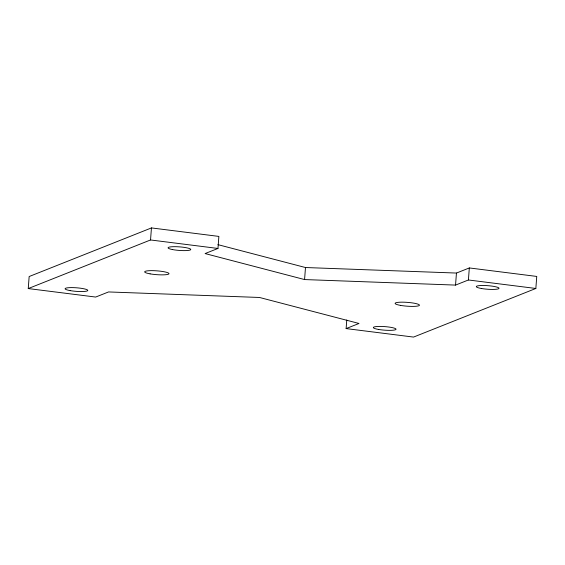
<?xml version="1.0" encoding="UTF-8"?>
<svg xmlns="http://www.w3.org/2000/svg" width="565" height="565" viewBox="0 0 565 565"><rect width="100%" height="100%" fill="white"/><g stroke="black" fill="none" stroke-linecap="round" stroke-linejoin="round"><path stroke-width="0.85" d="M346.776 319.988L346.126 328.59L359.001 323.47L259.519 297.473L108.551 291.943L95.676 297.056L28.25 288.567L29.154 276.532L151.448 227.921L218.874 236.41L217.97 248.452L205.095 253.565L304.577 279.562L455.545 285.092L468.413 279.979L535.846 288.468L536.75 276.433L469.324 267.944L456.449 273.057L305.481 267.528L217.906 244.638M28.25 288.567L150.537 239.963L151.448 227.921M304.577 279.562L305.481 267.528M455.545 285.092L456.449 273.057M468.413 279.979L469.324 267.944M535.846 288.468L413.552 337.079L346.126 328.59M150.537 239.963L217.97 248.452M150.099 273.863A12.218 1.914 4.3 0 0 168.992 273.764A12.218 1.914 4.3 0 0 151.378 270.642A12.218 1.914 4.3 0 0 150.099 273.863M400.55 305.39A12.218 1.914 4.3 0 0 419.435 305.291A12.218 1.914 4.3 0 0 401.828 302.169A12.218 1.914 4.3 0 0 400.55 305.39M70.244 290.629A11.406 1.787 4.3 0 0 87.794 290.509A11.406 1.787 4.3 0 0 71.268 287.606A11.406 1.787 4.3 0 0 70.244 290.629M172.586 249.582A11.406 1.787 4.3 0 0 190.709 249.695A11.406 1.787 4.3 0 0 174.952 246.679A11.406 1.787 4.3 0 0 172.586 249.582M481.387 288.489A11.406 1.787 4.3 0 0 499.015 288.397A11.406 1.787 4.3 0 0 482.581 285.48A11.406 1.787 4.3 0 0 481.387 288.489M378.409 329.423A11.406 1.787 4.3 0 0 396.03 329.331A11.406 1.787 4.3 0 0 379.602 326.415A11.406 1.787 4.3 0 0 378.409 329.423"/></g></svg>
